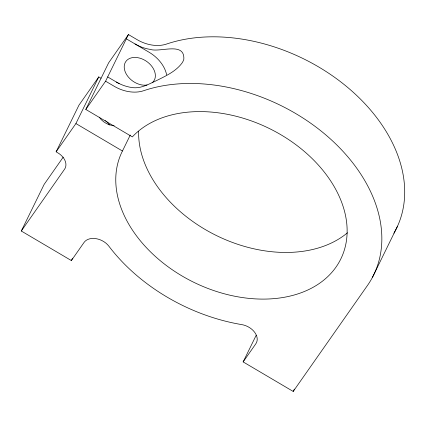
<?xml version="1.0" encoding="UTF-8"?>
<svg xmlns="http://www.w3.org/2000/svg" width="426" height="426" viewBox="0 0 426 426"><rect width="100%" height="100%" fill="white"/><g stroke="black" fill="none" stroke-linecap="round" stroke-linejoin="round"><path stroke-width="0.64" d="M56.126 151.789L75.908 123.556L122.448 151.012A121.799 85.674 26.1 0 0 181.987 275.936A121.799 85.674 26.1 0 0 330.56 273.801L331.263 273.034A121.799 85.674 26.1 0 0 290.537 140.878A121.799 85.674 26.1 0 0 132.342 136.895L85.802 109.439L105.589 81.201L114.274 86.318A30.55 21.492 26.1 0 0 143.658 90.711A158.344 111.378 26.1 0 1 327.722 136.56A158.344 111.378 26.1 0 1 367.409 285.558L293.21 391.446L243.139 361.903L255.813 343.814A15.208 10.698 26.1 0 0 254.631 332.243A15.208 10.698 26.1 0 0 241.42 324.553A158.344 111.378 26.1 0 1 108.896 246.212A15.208 10.698 26.1 0 0 84.066 242.421L71.371 260.563L21.3 231.02L64.417 169.436A15.224 10.709 26.1 0 0 59.438 153.882L56.126 151.789L78.975 105.142L98.763 76.909L101.031 78.246M21.3 231.02L44.15 184.373L63.229 157.125M75.908 123.556L98.763 76.909M85.802 109.439L108.657 62.792L128.439 34.554L137.124 39.671A30.55 21.492 26.1 0 0 166.507 44.064A158.344 111.378 26.1 0 1 347.041 86.904A158.344 111.378 26.1 0 1 393.896 233.23M105.589 81.201L128.439 34.554M122.448 151.012L130.26 135.069M71.371 260.563L72.532 258.204M243.139 361.903L256.154 335.331M293.21 391.446L294.366 389.087M372.526 277.198L397.533 226.158M126.346 38.83L149.121 52.265A29.841 21.082 35 0 1 166.646 74.88M107.682 76.925L119.189 83.709M135.031 43.947A30.55 21.492 26.1 0 0 150.09 49.357C160.117 52.813 184.783 41.301 183.84 59.246A19.394 10.016 -27.3 0 1 181.891 63.229C175.517 71.648 165.496 76.094 156.305 80.7C148.498 84.241 140.372 89.114 131.432 87.452A30.55 21.492 26.1 0 1 116.367 82.042M114.141 125.579A14.617 10.325 35 0 1 99.247 117.177M347.451 232.798A121.799 85.674 26.1 0 1 217.068 235.86A121.799 85.674 26.1 0 1 138.642 131.261M152.199 82.782A17.051 12.045 35 0 0 149.217 63.474A17.051 12.045 35 0 0 127.385 59.842L126.815 60.359A17.051 12.045 35 0 0 128.21 76.866A17.051 12.045 35 0 0 147.007 85.03M105.153 120.324A14.617 9.984 43 0 1 105.504 120.611M106.202 121.218A14.617 9.984 43 0 1 109.471 124.988"/></g></svg>
